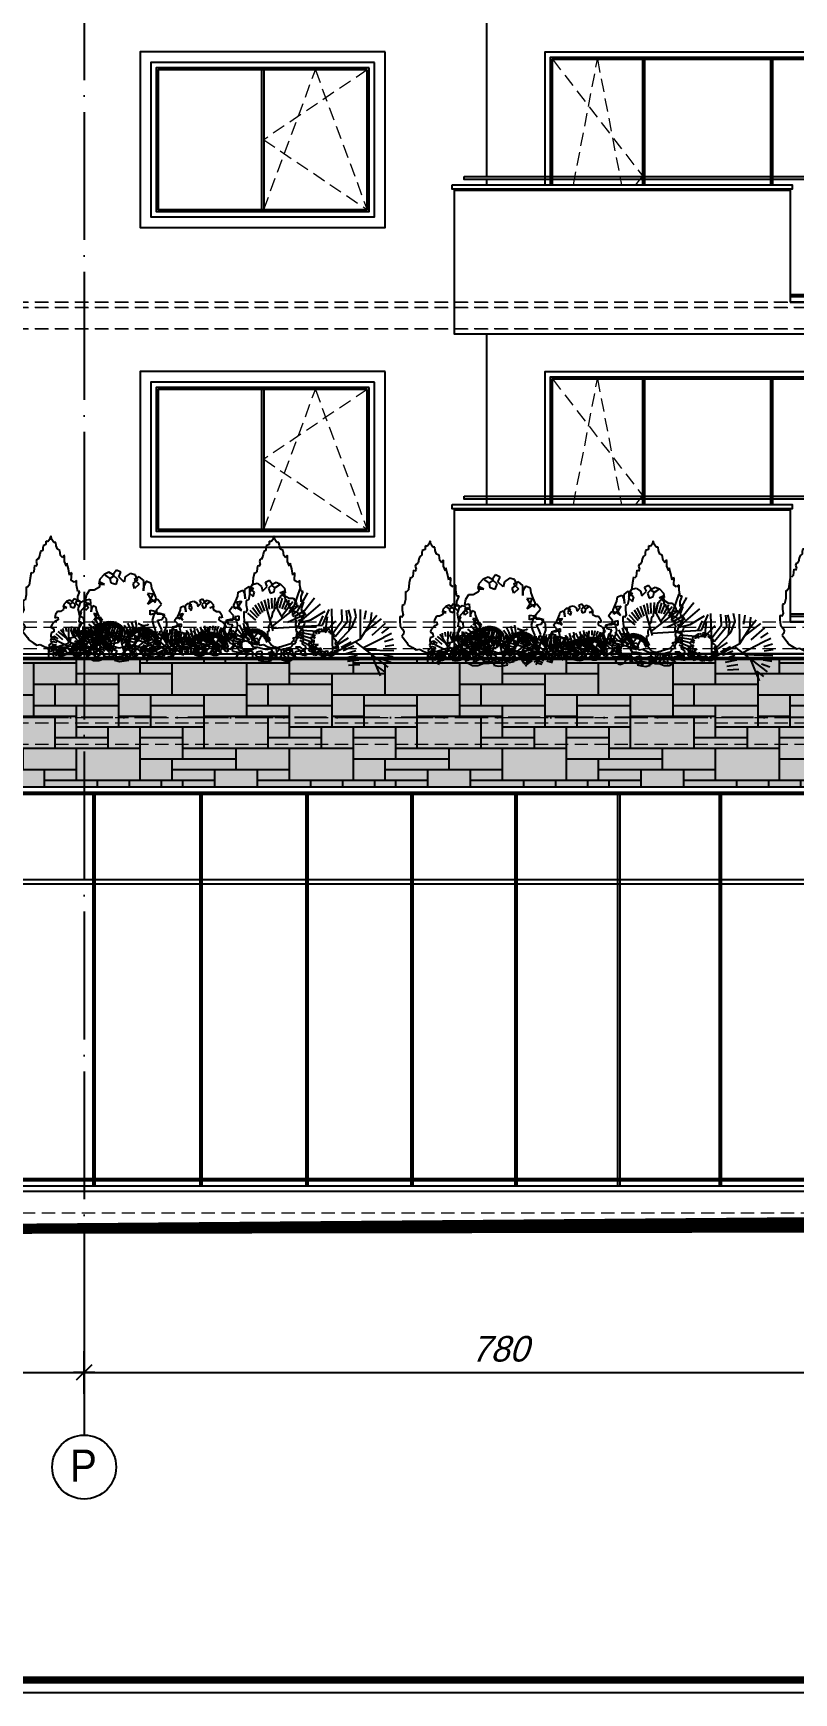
# Model space of a CAD drawing. Extents: x 9615146 to 9672346, y 4699603 to 4705703.
# Drawn here: x 9618860 to 9619573, y 4699603 to 4701161 of the extents above; entities that cross this region are included whole.
import ezdxf
from ezdxf.enums import TextEntityAlignment as Align

# ---------------------------------------------------------------- set-up
doc = ezdxf.new("R2010")
doc.units = 0
doc.header["$LTSCALE"] = 0.5
doc.header["$MEASUREMENT"] = 0
doc.header["$PDSIZE"] = -1
for name, pattern in [('ACAD_ISO04W100', [30, 24, -3, 0, -3]), ('DASHED', [0.75, 0.5, -0.25]), ('OSI1000', [5, 3, -1, 0, -1])]:
    doc.linetypes.add(name, pattern=pattern)
doc.layers.get('0').update_dxf_attribs({"color": 251, "linetype": 'CONTINUOUS'})
doc.layers.get('Defpoints').update_dxf_attribs({"color": 251, "linetype": 'CONTINUOUS'})
for name, color, linetype in [('_axis', 1, 'ACAD_ISO04W100'), ('_axis_num', 1, 'CONTINUOUS'), ('_dimension', 4, 'CONTINUOUS'), ('_dimension_evel', 4, 'CONTINUOUS'), ('_hatch', 9, 'CONTINUOUS'), ('_hatch_construction', 252, 'CONTINUOUS'), ('_table', 3, 'CONTINUOUS'), ('_vista', 75, 'CONTINUOUS'), ('fasadi', 147, 'CONTINUOUS')]:
    doc.layers.add(name, color=color, linetype=linetype)
doc.layers.add('_punk', color=8, linetype='DASHED', lineweight=9)
doc.styles.add('POMESHTENIA', font='arial.ttf', dxfattribs={"width": 0.9})
doc.styles.add('WIN', font='swindos.shx', dxfattribs={"oblique": 17})
doc.dimstyles.new('dim_50', dxfattribs={"dimtxt": 24, "dimasz": 1, "dimexe": 30, "dimexo": 0, "dimgap": 10, "dimtad": 1, "dimdec": 1, "dimrnd": 0.5, "dimdsep": 46, "dimtxsty": 'WIN', "dimblk1": '1', "dimblk2": '1', "dimsah": 1, "dimcen": 15, "dimdle": 10, "dimse1": 1, "dimse2": 1, "dimadec": 0, "dimazin": 0, "dimtfac": 1, "dimtdec": 1, "dimtix": 1, "dimtmove": 2, "dimatfit": 3, "dimldrblk": '1', "dimfxl": 1, "dimtolj": 1, "dimarcsym": 0})
pattern_1 = [(0, (0, 0), (0, 200), [150, -50]), (0, (0, 10), (0, 200), [-60, 60, -30, 50]), (0, (0, 20), (0, 200), [-90, 110]), (0, (0, 30), (0, 200), [90, -110]), (0, (0, 40), (0, 200), [-40, 160]), (0, (0, 50), (0, 200), [70, -50, 60, -20]), (0, (70, 60), (0, 200), [160, -40]), (0, (-10, 70), (0, 200), [110, -90]), (0, (-40, 80), (0, 200), [90, -110]), (0, (0, 90), (0, 200), [160, -40]), (0, (0, 100), (0, 200), [-80, 50, -30, 40]), (0, (100, 110), (0, 200), [120, -80]), (0, (20, 120), (0, 200), [80, -40, 30, -50]), (0, (60, 130), (0, 200), [80, -30, 50, -40]), (0, (140, 140), (0, 200), [120, -80]), (0, (60, 150), (0, 200), [80, -120]), (0, (100, 160), (0, 200), [90, -110]), (0, (100, 170), (0, 200), [-60, 140]), (0, (40, 180), (0, 200), [60, -140]), (0, (100, 190), (0, 200), [140, -60]), (90, (0, 80), (-200, 1.224646799147353e-14), [30, -80, 70, -20]), (90, (20, 90), (-200, 1.224646799147353e-14), [50, -30, 20, -100]), (90, (30, 50), (-200, 1.224646799147353e-14), [20, -180]), (90, (40, 30), (-200, 1.224646799147353e-14), [20, -120, 30, -30]), (90, (50, 70), (-200, 1.224646799147353e-14), [20, -180]), (90, (60, 0), (-200, 1.224646799147353e-14), [30, -90, 50, -30]), (90, (70, 40), (-200, 1.224646799147353e-14), [30, -170]), (90, (80, 90), (-200, 1.224646799147353e-14), [30, -10, 20, -140]), (90, (90, 10), (-200, 1.224646799147353e-14), [30, -170]), (90, (100, 60), (-200, 1.224646799147353e-14), [30, -10, 30, -20, 50, -60]), (90, (120, 60), (-200, 1.224646799147353e-14), [-140, 20, -20, 20]), (90, (130, 90), (-200, 1.224646799147353e-14), [20, -180]), (90, (140, 20), (-200, 1.224646799147353e-14), [20, -70, 50, -60]), (90, (150, 50), (-200, 1.224646799147353e-14), [10, -130, 30, -30]), (90, (160, 60), (-200, 1.224646799147353e-14), [50, -50, 30, -70]), (90, (170, 110), (-200, 1.224646799147353e-14), [30, -50, 20, -100]), (90, (180, 40), (-200, 1.224646799147353e-14), [20, -180]), (90, (190, 60), (-200, 1.224646799147353e-14), [20, -60, 30, -90])]

# ---------------------------------------------------------------- blocks, each defined once
blk = doc.blocks.new('TREE8-E')
for p, q in [((-10.0939414366528, 8.004167327446659), (-10.9461908619412, 9.450044695994855)), ((-8.619269102098638, 6.912697024239506), (-10.00003536737997, 10.02475220941503)), ((-7.191707871321034, 7.048076422346412), (-8.97562455459533, 10.444372791036)), ((-7.419212427330047, 8.842417375883691), (-7.898182817622601, 10.6985739894974)), ((-7.419212427330047, 8.842417375883691), (-6.794240347850169, 10.78109652764768)), ((-6.936570771694355, 5.394976978485893), (-4.615567326459413, 10.42725504039809)), ((-6.110738216839663, 9.064887386772618), (-5.69097987265884, 10.68990842672098)), ((-4.453948541773208, 8.807646752950141), (-3.554877325400946, 10.05453113563832)), ((-3.609758033180234, 8.276929241605053), (-2.65286918546431, 9.417484799417842)), ((-11.67939109003398, 6.052457228530109), (-13.09516547731103, 6.953830254593441)), ((-11.25570846188914, 6.783692467097005), (-12.513046509982, 7.895444004358062)), ((-10.722851676594, 7.439646421181159), (-11.79079354989288, 8.734401457100759)), ((-8.03844479568672, 4.03048735214071), (-10.82276501284477, 7.504558207340388)), ((-6.936570771694355, 5.394976978485893), (-7.419212427330047, 8.842417375883691)), ((-4.542846798808103, 6.6381059562652), (-4.453948541773208, 8.807646752950141)), ((-3.264332530957891, 2.932267498728351), (-4.542846798808103, 6.6381059562652)), ((-4.321821545709335, 5.997453048732538), (-3.609758033180234, 8.276929241605053)), ((-3.365396660808561, 7.392250533438251), (-2.345745067311201, 9.19137688840204)), ((-2.437153135665448, 3.894841923940362), (-3.365396660808561, 7.392250533438251)), ((-3.328015502515773, 0.764855076416147), (0.3343976724931039, 8.315671993157821)), ((-2.378912036498918, 7.140596292542938), (-1.432695594785505, 8.962133132399288)), ((-1.732731472395882, 4.243784011476698), (-2.378912036498918, 7.140596292542938)), ((-0.3756997383985823, 3.931447963957524), (-1.321964224738586, 6.595345437269749)), ((-0.3756997383985823, 3.931447963957524), (0.4289821008869286, 6.586656616967169)), ((0.6650353045677839, 4.772522462289068), (0.7052554425374264, 7.980557276534242)), ((1.228117236142758, 4.485235762505923), (1.228117236142758, 6.448361544357446)), ((3.028334049341568, 4.834514241634153), (1.237841514447037, 7.412416834865731)), ((4.296317853157149, 4.597302698115513), (2.602009076445039, 8.267139229549727)), ((4.87476884935653, 5.912668173253898), (4.093872854156427, 8.871991259334393)), ((5.998352765860792, 5.26094047719581), (5.668103321614932, 9.208594801364612)), ((9.156996873421017, 0.6659670543601663), (6.189181990895715, 6.341653042149652)), ((6.982408068832095, 6.042331569648596), (7.276868282665882, 9.26672232734542)), ((8.326122927839824, 3.106453035789741), (7.535878532264656, 6.558358142723293)), ((8.350939098590844, 4.584084016319906), (8.218822792993356, 6.560044127388437)), ((8.82305053175399, 4.511388252753058), (8.898202046990294, 6.490333761981738)), ((9.28497691263671, 4.389741641585672), (9.566572872979416, 6.349990807854425)), ((-12.20597923181495, 3.593691716620725), (-13.87665823821184, 3.754072841972203)), ((-6.221866286455885, 4.466147790911251), (-13.79413570006156, 2.650130372199769)), ((-12.16044909733678, 4.437574972982709), (-13.78547013728514, 4.85733331716353)), ((-8.619903918756798, 3.891039078698853), (-13.52281675096225, 5.93274586336296)), ((-9.89312571951323, 3.585689012323456), (-13.12031391997919, 0.5482778224423939)), ((-2.764044339190416, 0.04352474052392807), (-6.936570771694355, 5.394976978485893)), ((-4.858376832926233, 2.087165263569034), (-6.307318260880882, 3.646687821084029)), ((-4.252498214404495, 2.500799939538382), (-5.560004635946453, 4.180671609240534)), ((-3.612874509535693, 2.860054809673763), (-4.768995011303063, 4.647490753822396)), ((1.899495202787948, 3.054908277037107), (-0.3756997383985823, 3.931447963957524)), ((8.955630015473416, 0.4245579711075251), (0.6650353045677839, 4.772522462289068)), ((4.825272166918349, 3.421743045802423), (3.028334049341568, 4.834514241634153)), ((5.195199856988587, 3.723947254051126), (4.296317853157149, 4.597302698115513)), ((6.859942310438027, 2.608535797566027), (4.326365437081012, 5.506757277107567)), ((6.019365656344121, 4.204516012771002), (4.87476884935653, 5.912668173253898)), ((6.464574032663903, 4.37761535135617), (5.998352765860792, 5.26094047719581)), ((7.3969062000587, 4.579982162681105), (6.982408068832095, 6.042331569648596)), ((7.985575321672821, 2.906208157738753), (9.73165727914576, 4.220476968545903)), ((8.637798294386323, 0.04352474052392807), (12.49564805822622, 4.668516083723723)), ((9.73165727914576, 4.220476968545903), (10.21661246032561, 6.14055289178058)), ((10.15819770771178, 4.005448732812482), (10.84119883928037, 5.864314659396399)), ((10.55992493214009, 3.747012828733638), (11.43348891077278, 5.524302634582448)), ((10.93243754489303, 3.44800073415567), (11.9869934208349, 5.124242060234693)), ((11.57385842808068, 2.741760798088833), (12.95387989629665, 4.162117734215002)), ((11.83573915709325, 2.342270669129725), (13.35666845113712, 3.610595217996405)), ((-11.90146385261831, 1.936425325992857), (-13.53993450160017, 1.572688635227038)), ((-6.856791865305192, -0.04252704870934565), (-8.751739561746062, 0.9273776356771037)), ((-6.42892358954786, 0.5533850959449822), (-8.232127674741287, 1.684754574136385)), ((-5.950746316177048, 1.109738437606318), (-7.648483318230314, 2.393962304734067)), ((-5.425899262974443, 1.622298791409285), (-7.005248378180294, 3.049603328408956)), ((-4.114983101309029, 1.771402288913151), (-3.264332530957891, 2.932267498728351)), ((3.352876638757508, 0.5010279245612779), (1.37691652768898, 0.3689116189637858)), ((3.425572402324363, 0.9731393577244205), (1.446626893095681, 1.048290872960727)), ((3.547219013491745, 1.43506573860715), (1.58696984722299, 1.716661698949856)), ((3.716483686531516, 1.8817461051162), (1.796407763296839, 2.366701286296049)), ((3.931511922264944, 2.308286533682228), (1.899495202787948, 3.054908277037107)), ((12.05442718680056, 1.9175949987333), (13.69960068705188, 3.019991131169142)), ((12.22752652538573, 1.472386622413516), (13.97891936670105, 2.396776255700324)), ((12.35314066027185, 1.011523336307178), (14.19156421617921, 1.747778664181695)), ((12.42989333671066, 0.5400544550187121), (14.33520545401668, 1.080108910037417))]:
    blk.add_line(p, q)
blk = doc.blocks.new('_TREE03')
for p, q in [((-26.12583331275368, 1086.709188905304), (-6.941132286764741, 1113.806721197296)), ((-6.941132286764741, 1113.806721197296), (0.7327014892625812, 1146.323573486298)), ((0.7327014892625812, 1146.323573486298), (12.24351082722524, 1113.806721197296)), ((12.24351082722524, 1113.806721197296), (27.59187599027086, 1092.128509283301)), ((27.59187599027086, 1092.128509283301), (46.77657739726283, 1097.548294862307)), ((46.77657739726283, 1097.548294862307), (46.77657739726283, 1065.031093577295)), ((-125.8874185237239, 956.6411400503011), (-122.0505016357374, 967.4802456263026)), ((-125.8874185237239, 907.8655124302999), (-125.8874185237239, 956.6411400503011)), ((-122.0505016357374, 967.4802456263026), (-110.5390529797294, 940.3827716272956)), ((-110.5390529797294, 940.3827716272956), (-91.35435195374066, 962.0605183402973)), ((-91.35435195374066, 962.0605183402973), (-83.68051779676648, 1010.836145960299)), ((-83.68051779676648, 1010.836145960299), (-60.65889988273466, 1021.675135331302)), ((-60.65889988273466, 1021.675135331302), (-49.14745122672889, 1054.192452821298)), ((-49.14745122672889, 1054.192452821298), (-45.3105343387424, 1086.709188905304)), ((-45.3105343387424, 1086.709188905304), (-26.12583331275368, 1086.709188905304)), ((46.77657739726283, 1065.031093577295), (73.63511219922452, 1054.192452821298)), ((73.63511219922452, 1054.192452821298), (77.47202908726558, 1032.514241288306)), ((77.47202908726558, 1032.514241288306), (77.47202908726558, 1010.836145960299)), ((77.47202908726558, 1010.836145960299), (96.65736981224632, 999.997040003308)), ((96.65736981224632, 999.997040003308), (104.3312035882739, 972.899566004301)), ((104.3312035882739, 972.899566004301), (112.0050956572488, 940.3827716272956)), ((112.0050956572488, 940.3827716272956), (123.5159046142626, 924.123938765302)), ((-194.9529119647507, 799.475613005302), (-183.4414636897459, 794.0558857192967)), ((-191.1153557587754, 729.0218321452945), (-194.9529119647507, 799.475613005302)), ((-183.4414636897459, 794.0558857192967), (-175.7675716207732, 777.7974597652968)), ((-175.7675716207732, 777.7974597652968), (-164.2567626637572, 837.4121384783002)), ((-164.2567626637572, 837.4121384783002), (-148.9090364377537, 891.6071443882977)), ((-148.9090364377537, 891.6071443882977), (-145.0721195497672, 864.5096703893048)), ((-145.0721195497672, 864.5096703893048), (-125.8874185237239, 907.8655124302999)), ((123.5159046142626, 924.123938765302), (131.189767727237, 929.5436660513084)), ((131.189767727237, 929.5436660513084), (138.8636597962666, 907.8655124302999)), ((138.8636597962666, 907.8655124302999), (131.189767727237, 880.7680384313071)), ((131.189767727237, 880.7680384313071), (142.7005766842531, 859.0902920992945)), ((142.7005766842531, 859.0902920992945), (154.2113856412668, 869.9289907673023)), ((154.2113856412668, 869.9289907673023), (158.048331866255, 842.8315167682964)), ((158.048331866255, 842.8315167682964), (161.8852777102418, 810.3146610502948)), ((161.8852777102418, 810.3146610502948), (177.2336142982358, 794.0558857192967)), ((177.2336142982358, 794.0558857192967), (184.9075063672653, 804.8949333833004)), ((184.9075063672653, 804.8949333833004), (196.4183153242247, 750.699985766304)), ((-271.6922395627537, 626.0512607182985), (-252.5069571307727, 626.0512607182985)), ((-252.5069571307727, 577.2760400063045), (-271.6922395627537, 626.0512607182985)), ((-252.5069571307727, 626.0512607182985), (-240.9961481737589, 685.6659356213002)), ((-240.9961481737589, 729.0218321452945), (-217.9745302597291, 712.7634061912956)), ((-240.9961481737589, 685.6659356213002), (-240.9961481737589, 729.0218321452945)), ((-217.9745302597291, 712.7634061912956), (-191.1153557587754, 729.0218321452945)), ((196.4183153242247, 750.699985766304), (204.0921784372536, 685.6659356213002)), ((204.0921784372536, 685.6659356213002), (223.2768794632425, 663.9878402933068)), ((223.2768794632425, 663.9878402933068), (230.9507425762713, 669.4075675792984)), ((230.9507425762713, 669.4075675792984), (230.9507425762713, 593.5344663413072)), ((-279.3660737197299, 528.500412767306), (-260.1808491997476, 544.7588387213059)), ((-256.3438740187592, 463.4663881493032), (-279.3660737197299, 528.500412767306)), ((-260.1808491997476, 544.7588387213059), (-252.5069571307727, 528.500412767306)), ((-252.5069571307727, 528.500412767306), (-252.5069571307727, 577.2760400063045)), ((230.9507425762713, 593.5344663413072), (242.4621618952779, 544.7588387213059)), ((242.4621618952779, 544.7588387213059), (261.6468339652683, 539.3394604312962)), ((261.6468339652683, 495.9835600973006), (253.9729708522373, 452.6273111482978)), ((261.6468339652683, 539.3394604312962), (261.6468339652683, 495.9835600973006)), ((-267.8552643817673, 371.3347733272968), (-287.0399657887572, 430.9495354792978)), ((-287.0399657887572, 430.9495354792978), (-267.8552643817673, 414.6907605293019)), ((-287.0399657887572, 322.5592912493083), (-283.2030485197697, 338.8178337892949)), ((-260.1808491997476, 273.7837219223076), (-287.0399657887572, 322.5592912493083)), ((-283.2030485197697, 338.8178337892949), (-264.0177660877341, 338.8178337892949)), ((-267.8552643817673, 414.6907605293019), (-256.3438740187592, 463.4663881493032)), ((-264.0177660877341, 338.8178337892949), (-267.8552643817673, 371.3347733272968)), ((257.8098877402235, 317.1397963732982), (246.2990787832641, 295.4617882943026)), ((253.9729708522373, 452.6273111482978), (269.3206966972393, 425.5298375303078)), ((280.8315060352566, 344.237299328304), (257.8098877402235, 317.1397963732982)), ((269.3206966972393, 425.5298375303078), (284.668480835242, 436.3688851942979)), ((284.668480835242, 398.432334575302), (280.8315060352566, 344.237299328304)), ((284.668480835242, 436.3688851942979), (284.668480835242, 398.432334575302)), ((-229.4853392167429, 230.4277053832998), (-260.1808491997476, 273.7837219223076)), ((-229.4853392167429, 203.3302317652961), (-256.3438740187592, 241.2666951353069)), ((-256.3438740187592, 241.2666951353069), (-229.4853392167429, 230.4277053832998)), ((-175.7675716207732, 187.0716892252959), (-229.4853392167429, 203.3302317652961)), ((-191.1153557587754, 176.2327577663033), (-175.7675716207732, 187.0716892252959)), ((-156.5829285067264, 138.2961778103058), (-191.1153557587754, 176.2327577663033)), ((207.9291242812383, 170.8131466852956), (165.7228053412766, 143.7156726863029)), ((219.4399332382545, 192.4911258083056), (207.9291242812383, 170.8131466852956)), ((265.4837798092531, 252.105742799297), (219.4399332382545, 192.4911258083056)), ((246.2990787832641, 295.4617882943026), (250.1360250082525, 268.3642853392973)), ((250.1360250082525, 268.3642853392973), (265.4837798092531, 252.105742799297)), ((-83.68051779676648, 116.6181986872959), (-156.5829285067264, 138.2961778103058)), ((-60.65889988273466, 105.7790931113081), (-83.68051779676648, 116.6181986872959)), ((-60.65889988273466, 105.7790931113081), (-33.22383016576919, 97.78347626030379)), ((-33.22383016576919, 97.78347626030379), (-6.941132286764741, 100.3595982352974)), ((-29.25104943975498, 0.8823563723065034), (-21.55413582673918, 40.74509744930406)), ((-18.10173023473226, 99.26571142129693), (-21.55413582673918, 40.74509744930406)), ((23.7549591022298, 94.94016165230138), (-6.941132286764741, 100.3595982352974)), ((35.1275206852531, 98.50965311629595), (20.65276490027259, 67.84268765329494)), ((20.65276490027259, 0.8822980793060651), (20.65276490027259, 67.84268765329494)), ((58.28738635427885, 105.7790931113081), (23.7549591022298, 94.94016165230138)), ((100.4942867002328, 127.4570722343044), (58.28738635427885, 105.7790931113081)), ((131.189767727237, 122.0376356512947), (100.4942867002328, 127.4570722343044)), ((165.7228053412766, 143.7156726863029), (131.189767727237, 122.0376356512947))]:
    blk.add_line(p, q)
blk = doc.blocks.new('_TREE16')
for p, q in [((-29.3519911608862, 140.6605752743014), (-30.886658696008, 132.3582528912489)), ((-22.11027872953105, 148.43500432664), (-29.3519911608862, 140.6605752743014)), ((-13.8134823677799, 152.0342770360558), (-22.11027872953105, 148.43500432664)), ((-11.7512728674601, 141.6683716329378), (-20.04806922921125, 147.3792176652112)), ((-20.04806922921125, 147.3792176652112), (-12.27881483265833, 141.6683716329378)), ((-4.509560436104948, 146.8513243344969), (-13.8134823677799, 152.0342770360558)), ((-12.27881483265833, 141.6683716329378), (-4.509560436104948, 146.8513243344969)), ((-10.21660533233853, 133.9419328833919), (-11.7512728674601, 141.6683716329378)), ((-1.392267005389158, 155.681540048264), (-7.099311901622968, 147.9071109959257)), ((-7.099311901622968, 147.9071109959257), (0.6699424949304102, 140.6605752743014)), ((0.6699424949304102, 140.6605752743014), (-2.44735093578538, 131.3504565326125)), ((6.329029030691345, 152.0342770360558), (-1.392267005389158, 155.681540048264)), ((2.732151995250206, 144.2598479837175), (6.329029030691345, 152.0342770360558)), ((11.50853196172693, 135.4776225727426), (2.732151995250206, 144.2598479837175)), ((13.57074146204673, 144.2598479837175), (11.50853196172693, 135.4776225727426)), ((21.86753782379787, 149.9706940159906), (13.57074146204673, 144.2598479837175)), ((30.16433418554902, 147.9071109959257), (21.86753782379787, 149.9706940159906)), ((26.51949878963524, 133.4140395526774), (34.81629515138638, 139.6047886128729)), ((36.87850465170595, 144.2598479837175), (28.5817082899548, 140.1326819435872)), ((28.5817082899548, 140.1326819435872), (36.87850465170595, 132.3582528912489)), ((34.81629515138638, 139.6047886128729), (30.16433418554902, 147.9071109959257)), ((44.64775904825933, 138.069098923522), (36.87850465170595, 144.2598479837175)), ((-51.60467042014966, 114.265908738585), (-53.66687992046923, 105.435693024818)), ((-46.4251674891143, 121.9923474881311), (-51.60467042014966, 114.265908738585)), ((-38.65591309256092, 121.9923474881311), (-46.4251674891143, 121.9923474881311)), ((-29.8795331260842, 127.17530018969), (-38.65591309256092, 121.9923474881311)), ((-30.886658696008, 132.3582528912489), (-21.05519479913505, 131.8303595605346)), ((-28.8244491956882, 135.4776225727426), (-29.8795331260842, 127.17530018969)), ((-21.05519479913505, 131.8303595605346), (-28.8244491956882, 135.4776225727426)), ((-2.44735093578538, 131.3504565326125), (-10.21660533233853, 133.9419328833919)), ((29.10925025515303, 125.1117171696249), (26.51949878963524, 133.4140395526774)), ((36.87850465170595, 132.3582528912489), (29.10925025515303, 125.1117171696249)), ((44.12021708306111, 120.9845511294948), (44.64775904825933, 130.2946698711837)), ((44.64775904825933, 128.7589801818331), (44.12021708306111, 120.9845511294948)), ((44.64775904825933, 130.2946698711837), (44.64775904825933, 138.069098923522)), ((48.7721780488987, 137.0133122620935), (44.64775904825933, 128.7589801818331)), ((57.06897441064984, 133.4140395526774), (48.7721780488987, 137.0133122620935)), ((60.13830948089321, 115.2737050972214), (50.83438754921826, 116.3294917586502)), ((50.83438754921826, 116.3294917586502), (56.01389048025385, 108.0271693755974)), ((56.54143244545207, 107.019373016961), (60.13830948089321, 115.2737050972214)), ((58.07609998057342, 125.6396105003394), (57.06897441064984, 133.4140395526774)), ((61.72093537648743, 116.8573850893647), (58.07609998057342, 125.6396105003394)), ((65.31781241192857, 109.0829560370262), (61.72093537648743, 116.8573850893647)), ((-60.38105038662638, 87.82325190007646), (-64.02588578254017, 80.09681315053012)), ((-53.13933795527123, 95.59768095241475), (-60.38105038662638, 87.82325190007646)), ((-53.66687992046923, 105.435693024818), (-45.37008355871808, 107.019373016961)), ((-44.84254159351985, 99.24494396462273), (-53.13933795527123, 95.59768095241475)), ((-45.37008355871808, 107.019373016961), (-44.84254159351985, 99.24494396462273)), ((51.36192951441649, 98.71705063390846), (56.54143244545207, 107.019373016961)), ((59.13118391096964, 103.9000033354673), (51.36192951441649, 98.71705063390846)), ((55.48634851505562, 80.57671617845222), (55.48634851505562, 88.35114523079073)), ((55.48634851505562, 88.35114523079073), (63.78314487680723, 86.81545554143986)), ((56.01389048025385, 108.0271693755974), (63.78314487680723, 101.3085269846879)), ((67.90756387744659, 106.4914796862467), (59.13118391096964, 103.9000033354673)), ((63.78314487680723, 86.81545554143986), (60.66585144609144, 79.04102648910157)), ((63.78314487680723, 101.3085269846879), (65.31781241192857, 109.0829560370262)), ((66.3728963423248, 89.40693189221952), (74.14215073887794, 98.18915730319418)), ((66.85247994705037, 81.632502839881), (66.3728963423248, 89.40693189221952)), ((74.14215073887794, 98.18915730319418), (67.90756387744659, 106.4914796862467)), ((-63.4983438173424, 64.54795504585377), (-64.50546938726575, 56.77352599351525)), ((-64.50546938726575, 56.77352599351525), (-62.44325988694595, 48.99909694117696)), ((-64.02588578254017, 80.09681315053012), (-56.25663138598702, 75.92165680760786)), ((-55.72908942078902, 67.1394313966332), (-63.4983438173424, 64.54795504585377)), ((-56.25663138598702, 75.92165680760786), (-55.72908942078902, 67.1394313966332)), ((46.1824265833809, 59.89289567500919), (35.34383711658461, 66.08364473520464)), ((35.34383711658461, 66.08364473520464), (43.59267511786334, 63.01226535650312)), ((43.59267511786334, 63.01226535650312), (51.36192951441649, 64.02006171513949)), ((50.30684558402027, 51.1106702640343), (46.1824265833809, 59.89289567500919)), ((51.36192951441649, 64.02006171513949), (52.36905508433983, 65.60374170728255)), ((63.255602911609, 83.16819252923165), (55.48634851505562, 80.57671617845222)), ((60.66585144609144, 79.04102648910157), (58.60364194577164, 71.26659743676328)), ((58.60364194577164, 71.26659743676328), (60.66585144609144, 63.01226535650312)), ((60.66585144609144, 63.01226535650312), (63.78314487680723, 55.2378363041646)), ((71.55239927336015, 82.68828950130955), (63.255602911609, 83.16819252923165)), ((74.6217343436033, 81.632502839881), (66.85247994705037, 81.632502839881)), ((67.38002191224837, 71.79449076747778), (75.14927630880152, 72.85027742890634)), ((71.02485730816215, 64.02006171513949), (67.38002191224837, 71.79449076747778)), ((68.43510584264436, 47.46340725182631), (74.6217343436033, 55.76572963487888)), ((74.6217343436033, 55.76572963487888), (71.02485730816215, 64.02006171513949)), ((79.80123727463888, 80.57671617845222), (71.55239927336015, 82.68828950130955)), ((82.39098874015667, 73.85807378754271), (74.6217343436033, 81.632502839881)), ((75.14927630880152, 72.85027742890634), (79.80123727463888, 80.57671617845222)), ((79.80123727463888, 53.65415631202154), (82.91853070535467, 63.01226535650312)), ((82.91853070535467, 63.01226535650312), (82.39098874015667, 73.85807378754271)), ((-61.91571792174796, 36.6175988207865), (-69.68497231830133, 31.43464611922786)), ((-69.68497231830133, 31.43464611922786), (-67.09522085278354, 23.66021706688935)), ((-67.09522085278354, 23.66021706688935), (-58.84638285150481, 30.37885945779885)), ((-61.91571792174796, 52.64635995338517), (-65.03301135246375, 44.87193090104688)), ((-65.03301135246375, 44.87193090104688), (-61.91571792174796, 36.6175988207865)), ((-62.44325988694595, 48.99909694117696), (-53.13933795527123, 46.93551392111203)), ((-53.66687992046923, 55.2378363041646), (-61.91571792174796, 52.64635995338517)), ((-58.84638285150481, 30.37885945779885), (-50.54958648975366, 29.85096612708458)), ((-50.54958648975366, 29.85096612708458), (-58.84638285150481, 23.13232373617484)), ((-53.13933795527123, 46.93551392111203), (-53.66687992046923, 55.2378363041646)), ((-20.52765283393705, 25.72380008695427), (-12.8063567978561, 29.85096612708458)), ((-12.8063567978561, 29.85096612708458), (-5.037102401303173, 27.78738310701942)), ((11.50853196172693, 27.25948977630514), (20.81245389340188, 29.32307279637007)), ((20.33287028867608, 46.40762059039776), (18.27066078835651, 37.62539517942309)), ((18.27066078835651, 37.62539517942309), (28.05416632475703, 35.03391882864366)), ((28.05416632475703, 46.93551392111203), (20.33287028867608, 46.40762059039776)), ((20.81245389340188, 29.32307279637007), (28.5817082899548, 29.32307279637007)), ((34.28875318618839, 38.15328851013737), (28.05416632475703, 46.93551392111203)), ((28.05416632475703, 35.03391882864366), (35.82342072130996, 37.62539517942309)), ((28.5817082899548, 29.32307279637007), (34.28875318618839, 38.15328851013737)), ((35.82342072130996, 37.62539517942309), (39.99579808242174, 46.40762059039776)), ((39.99579808242174, 46.40762059039776), (50.30684558402027, 51.1106702640343)), ((52.36905508433983, 28.84316976844798), (44.12021708306111, 24.18811039760362)), ((44.64775904825933, 42.28045455026745), (52.36905508433983, 50.58277693332002)), ((55.48634851505562, 38.68118184085165), (44.64775904825933, 42.28045455026745)), ((55.48634851505562, 44.3440375703326), (50.83438754921826, 36.6175988207865)), ((50.83438754921826, 36.6175988207865), (52.36905508433983, 28.84316976844798)), ((52.36905508433983, 50.58277693332002), (60.13830948089321, 51.1106702640343)), ((63.78314487680723, 46.40762059039776), (55.48634851505562, 44.3440375703326)), ((63.255602911609, 37.62539517942309), (55.48634851505562, 38.68118184085165)), ((56.01389048025385, 24.66801342552571), (63.255602911609, 34.02612247000707)), ((60.13830948089321, 51.1106702640343), (67.90756387744659, 41.27265819163108)), ((67.90756387744659, 41.27265819163108), (63.255602911609, 32.44244247786423)), ((69.44223141256793, 29.85096612708458), (63.255602911609, 37.62539517942309)), ((63.255602911609, 34.02612247000707), (71.55239927336015, 37.09750184870859)), ((63.255602911609, 32.44244247786423), (73.61460877367972, 25.72380008695427)), ((63.78314487680723, 55.2378363041646), (63.78314487680723, 46.40762059039776)), ((67.38002191224837, 22.07653707474628), (69.44223141256793, 29.85096612708458)), ((76.68394384392309, 45.39982423176116), (68.43510584264436, 47.46340725182631)), ((71.55239927336015, 37.09750184870859), (78.7941117047153, 44.87193090104688)), ((73.61460877367972, 25.72380008695427), (81.86344677495845, 29.85096612708458)), ((84.98074020567424, 38.15328851013737), (76.68394384392309, 45.39982423176116)), ((78.7941117047153, 44.87193090104688), (79.80123727463888, 53.65415631202154)), ((81.86344677495845, 29.85096612708458), (84.98074020567424, 38.15328851013737)), ((-67.09522085278354, 23.13232373617484), (-70.21251428349933, 13.8222049944859)), ((-70.21251428349933, 13.8222049944859), (-61.91571792174796, 15.35789468383678)), ((-58.84638285150481, 23.13232373617484), (-67.09522085278354, 23.13232373617484)), ((-61.91571792174796, 15.35789468383678), (-59.85350842142839, 23.66021706688935)), ((-59.85350842142839, 23.66021706688935), (-49.54246091982986, 20.54084738539541)), ((-45.37008355871808, 18.47726436533048), (-52.08425402487501, 10.70283531299219)), ((-52.08425402487501, 10.70283531299219), (-39.71099702295692, 3.984192922082684)), ((-49.54246091982986, 20.54084738539541), (-49.01491895463187, 12.23852500234307)), ((-49.01491895463187, 12.23852500234307), (-39.18345505775915, 17.4214777039017)), ((-42.78033209320029, 26.25169341766855), (-45.37008355871808, 18.47726436533048)), ((-34.53149409192156, 26.25169341766855), (-42.78033209320029, 26.25169341766855)), ((-41.24566455807872, 23.66021706688935), (-32.94886819632757, 24.18811039760362)), ((-36.59370359224113, 15.88578801455105), (-41.24566455807872, 23.66021706688935)), ((-39.71099702295692, 3.984192922082684), (-30.886658696008, 3.984192922082684)), ((-39.18345505775915, 17.4214777039017), (-29.8795331260842, 22.60443040546056)), ((-38.12837112736293, 8.111358962212762), (-36.59370359224113, 15.88578801455105)), ((-28.29690723048998, 13.8222049944859), (-38.12837112736293, 8.111358962212762)), ((-25.70715576497241, 17.94937103461621), (-34.53149409192156, 26.25169341766855)), ((-32.94886819632757, 24.18811039760362), (-24.70003019504884, 17.4214777039017)), ((-30.886658696008, 3.984192922082684), (-21.05519479913505, 7.583465631498484)), ((-29.8795331260842, 22.60443040546056), (-28.29690723048998, 13.8222049944859)), ((-20.04806922921125, 10.17494198227791), (-25.70715576497241, 17.94937103461621)), ((-24.70003019504884, 17.4214777039017), (-21.05519479913505, 9.167145623641545)), ((-21.05519479913505, 9.167145623641545), (-13.28594040258167, 9.695038954355823)), ((-21.05519479913505, 7.583465631498484), (-12.27881483265833, 7.583465631498484)), ((-12.8063567978561, 17.4214777039017), (-20.52765283393705, 25.72380008695427)), ((-12.27881483265833, 10.70283531299219), (-20.04806922921125, 10.17494198227791)), ((-13.28594040258167, 9.695038954355823), (-4.509560436104948, 11.23072864370647)), ((-12.27881483265833, 7.583465631498484), (-12.8063567978561, 17.4214777039017)), ((-4.509560436104948, 7.103562603576393), (-12.27881483265833, 10.70283531299219)), ((-8.154395832018963, 22.60443040546056), (-10.21660533233853, 14.35009832520018)), ((-10.21660533233853, 14.35009832520018), (-0.9126834006638092, 12.23852500234307)), ((0.1424005297324129, 20.01295405468113), (-8.154395832018963, 22.60443040546056)), ((-5.037102401303173, 27.78738310701942), (3.259693960448203, 25.19590675623999)), ((-4.509560436104948, 11.23072864370647), (0.1424005297324129, 20.01295405468113)), ((-0.9126834006638092, 12.23852500234307), (-4.509560436104948, 4.512086252796962)), ((3.7872359256462, 10.70283531299219), (-4.509560436104948, 7.103562603576393)), ((-4.509560436104948, 4.512086252796962), (3.7872359256462, 2.448503232731582)), ((3.259693960448203, 25.19590675623999), (11.50853196172693, 27.25948977630514)), ((13.57074146204673, 12.76641833305735), (3.7872359256462, 10.70283531299219)), ((3.7872359256462, 2.448503232731582), (11.50853196172693, 3.456299591368179)), ((8.439196891483789, 5.519882611433331), (16.16049292756429, 10.17494198227791)), ((11.50853196172693, 3.456299591368179), (19.27778635828008, 4.991989280719054)), ((13.57074146204673, 23.13232373617484), (12.03607392692493, 15.35789468383678)), ((12.03607392692493, 15.35789468383678), (21.33999585859965, 8.63925229292704)), ((21.86753782379787, 21.06874071610991), (13.57074146204673, 23.13232373617484)), ((19.27778635828008, 4.991989280719054), (13.57074146204673, 12.76641833305735)), ((16.16049292756429, 10.17494198227791), (23.92974732411767, 13.29431166377162)), ((21.33999585859965, 8.63925229292704), (29.63679222035103, 10.70283531299219)), ((23.92974732411767, 13.29431166377162), (21.86753782379787, 21.06874071610991)), ((35.34383711658461, 27.25948977630514), (27.04704075483323, 27.78738310701942)), ((27.04704075483323, 27.78738310701942), (36.87850465170595, 21.06874071610991)), ((29.10925025515303, 20.01295405468113), (37.88563022162953, 27.25948977630514)), ((29.63679222035103, 10.70283531299219), (29.10925025515303, 20.01295405468113)), ((44.12021708306111, 24.18811039760362), (35.34383711658461, 27.25948977630514)), ((36.87850465170595, 21.06874071610991), (48.24463608370047, 21.59663404682419)), ((37.88563022162953, 27.25948977630514), (40.47538168714755, 18.47726436533048)), ((38.41317218682775, 14.83000135312227), (39.46825611722397, 22.60443040546056)), ((46.1824265833809, 22.07653707474628), (38.41317218682775, 14.83000135312227)), ((39.46825611722397, 22.60443040546056), (48.24463608370047, 22.60443040546056)), ((40.47538168714755, 18.47726436533048), (44.12021708306111, 9.167145623641545)), ((44.12021708306111, 9.167145623641545), (52.36905508433983, 6.047775942147609)), ((55.48634851505562, 20.01295405468113), (46.1824265833809, 22.07653707474628)), ((48.24463608370047, 21.59663404682419), (56.01389048025385, 24.66801342552571)), ((48.24463608370047, 22.60443040546056), (56.54143244545207, 20.01295405468113)), ((52.36905508433983, 6.047775942147609), (60.66585144609144, 12.23852500234307)), ((60.66585144609144, 12.23852500234307), (55.48634851505562, 20.01295405468113)), ((56.54143244545207, 20.01295405468113), (67.38002191224837, 22.07653707474628))]:
    blk.add_line(p, q)
blk = doc.blocks.new('1')
for p, q in [((0, 20), (0, -20)), ((-10, 0), (10, 0)), ((-7.071067811866669, -7.07106781186485), (7.071067811866669, 7.07106781186485))]:
    blk.add_line(p, q)
blk = doc.blocks.new('*D38')
at = {"layer": '_dimension', "color": 0, "lineweight": -2, "ltscale": 30, "transparency": 16777216}
blk.add_line((9618128.490826217, 4699904.143952237), (9618906.490825934, 4699904.143952237), dxfattribs=at)
at = {"layer": 'Defpoints', "color": 0, "ltscale": 30, "transparency": 16777216}
for p in [(9618127.490826217, 4699904.143952238, -1.862645149447799e-09), (9618907.490825934, 4699904.14395219, -1.862645149447799e-09), (9618907.490825934, 4699904.143952237)]:
    blk.add_point(p, dxfattribs=at)
at = {"layer": '_dimension', "color": 0, "lineweight": -2, "ltscale": 30, "transparency": 16777216, "rotation": 180}
blk.add_blockref('1', (9618127.490826217, 4699904.143952237), dxfattribs=at)
at = {"layer": '_dimension', "color": 0, "lineweight": -2, "ltscale": 30, "transparency": 16777216}
blk.add_blockref('1', (9618907.490825934, 4699904.143952237), dxfattribs=at)
at = {"layer": '_dimension', "color": 0, "ltscale": 30, "transparency": 16777216, "insert": (9618517.490826076, 4699926.143952237), "char_height": 24, "attachment_point": 5, "style": 'WIN'}
blk.add_mtext('\\A1;780', dxfattribs=at)
blk = doc.blocks.new('*D39')
at = {"layer": '_dimension', "color": 0, "lineweight": -2, "ltscale": 30, "transparency": 16777216}
blk.add_line((9618908.490825934, 4699904.143952237), (9619686.49082594, 4699904.143952237), dxfattribs=at)
at = {"layer": 'Defpoints', "color": 0, "ltscale": 30, "transparency": 16777216}
for p in [(9618907.490825934, 4699904.14395219, -1.862645149447799e-09), (9619687.49082594, 4699904.143952143, -1.862645149447799e-09), (9619687.49082594, 4699904.143952237)]:
    blk.add_point(p, dxfattribs=at)
at = {"layer": '_dimension', "color": 0, "lineweight": -2, "ltscale": 30, "transparency": 16777216, "rotation": 180}
blk.add_blockref('1', (9618907.490825934, 4699904.143952237), dxfattribs=at)
at = {"layer": '_dimension', "color": 0, "lineweight": -2, "ltscale": 30, "transparency": 16777216}
blk.add_blockref('1', (9619687.49082594, 4699904.143952237), dxfattribs=at)
at = {"layer": '_dimension', "color": 0, "ltscale": 30, "transparency": 16777216, "insert": (9619297.490825936, 4699926.143952237), "char_height": 24, "attachment_point": 5, "style": 'WIN'}
blk.add_mtext('\\A1;780', dxfattribs=at)

msp = doc.modelspace()

# ---------------------------------------------------------------- hatches: boundary and pattern name
at = {"layer": '_hatch', "ltscale": 30, "true_color": 0xb4b09d}
h = msp.add_hatch(color=253, dxfattribs=at)
h.dxf.hatch_style = 1
h.paths.add_polyline_path([(9618127.490826199, 4700573.838117582), (9618127.490826203, 4700453.838117793), (9618907.490825972, 4700453.838117793), (9618907.490825975, 4700573.838117583)])
h = msp.add_hatch(color=253, dxfattribs=at)
h.dxf.hatch_style = 1
h.paths.add_polyline_path([(9618907.490825975, 4700573.838117582), (9618907.49082597, 4700453.838117793), (9619687.490825973, 4700453.838117794), (9619687.49082598, 4700573.838117584)])
at = {"layer": '_hatch_construction', "ltscale": 40}
h = msp.add_hatch(dxfattribs=at)
h.set_pattern_fill('CUTSTONE', color=250, scale=200, style=0, pattern_type=2)
h.set_pattern_definition(pattern_1)
h.paths.add_polyline_path([(9618127.490826199, 4700573.838117582), (9618127.490826203, 4700453.838117793), (9618907.490825972, 4700453.838117793), (9618907.490825975, 4700573.838117583)])
h = msp.add_hatch(dxfattribs=at)
h.set_pattern_fill('CUTSTONE', color=250, scale=200, style=0, pattern_type=2)
h.set_pattern_definition(pattern_1)
h.paths.add_polyline_path([(9618907.490825975, 4700573.838117582), (9618907.49082597, 4700453.838117793), (9619687.490825973, 4700453.838117794), (9619687.49082598, 4700573.838117584)])

# ---------------------------------------------------------------- linework, layer by layer
at = {"layer": '_axis', "ltscale": 10}
msp.add_line((9618907.490826083, 4702288.083975537, -1.862645149447799e-09), (9618907.49082593, 4699845.264959459, -1.862645149447799e-09), dxfattribs=at)
at = {"layer": '_axis_num'}
msp.add_circle((9618907.490825925, 4699815.264943732, -1.862645149447799e-09), 30, dxfattribs=at)
at = {"layer": '_dimension_evel', "linetype": 'OSI1000', "ltscale": 20}
msp.add_line((9622040.714028748, 4700518.838117082), (9615568.705408452, 4700518.838118413, -3.725290298678756e-09), dxfattribs=at)
at = {"layer": '_hatch', "color": 252, "ltscale": 10, "const_width": 30.00000000000001, "elevation": 1.756640951913386e-09}
msp.add_lwpolyline([(9621892.401607389, 4700053.83811708), (9617394.990831245, 4700053.838118119), (9617394.990831237, 4700393.838118262), (9615884.990834692, 4700393.838118263), (9615884.990834694, 4700493.838118267), (9615753.93999617, 4700493.83811834)], dxfattribs=at)
at = {"layer": '_hatch_construction', "color": 251, "ltscale": 40}
for p, q in [((9619284.990822792, 4701178.838117607, -1.862645149447799e-09), (9619284.990822792, 4701026.838117576, -1.862645149447799e-09)), ((9619431.490840439, 4701138.838118919), (9619431.490840418, 4701018.838117583)), ((9619433.490840437, 4701138.838118922), (9619433.49084042, 4701018.838117583)), ((9619551.49084044, 4701138.838118962), (9619551.49084042, 4701018.83811758)), ((9619553.490840439, 4701138.838118957), (9619553.49084042, 4701018.83811758)), ((9619073.990828443, 4701126.838119925, -1.862645149447799e-09), (9619073.990828482, 4700995.838119921, -1.862645149447799e-09)), ((9619075.990828447, 4701126.838119927, -1.862645149447799e-09), (9619075.99082848, 4700995.838119923, -1.862645149447799e-09)), ((9619284.990822792, 4701023.838117582, -1.862645149447799e-09), (9619284.990822792, 4701018.838117585, -1.862645149447799e-09)), ((9619284.990822792, 4701014.838117585, -1.862645149447799e-09), (9619284.990822792, 4701013.838117579, -1.862645149447799e-09)), ((9619284.990822792, 4700878.838117607, -1.862645149447799e-09), (9619284.990822792, 4700718.838117585)), ((9619073.990828443, 4700826.838119925, -1.862645149447799e-09), (9619073.990828482, 4700695.838119921, -1.862645149447799e-09)), ((9619075.990828447, 4700826.838119927, -1.862645149447799e-09), (9619075.99082848, 4700695.838119923, -1.862645149447799e-09)), ((9619431.490840439, 4700838.838118919), (9619431.490840418, 4700718.838117583)), ((9619433.490840437, 4700838.838118922), (9619433.49084042, 4700718.838117583)), ((9619551.49084044, 4700838.838118962), (9619551.49084042, 4700718.83811758)), ((9619553.490840439, 4700838.838118957), (9619553.49084042, 4700718.83811758)), ((9619284.990822792, 4700723.838117582, -1.862645149447799e-09), (9619284.990822792, 4700718.838117585, -1.862645149447799e-09)), ((9619284.990822792, 4700714.838117585, -1.862645149447799e-09), (9619284.990822792, 4700713.838117579, -1.862645149447799e-09))]:
    msp.add_line(p, q, dxfattribs=at)
at = {"layer": '_hatch_construction', "color": 251, "ltscale": 40, "elevation": -1.862645149447799e-09}
for points in [[(9619189.990828427, 4701143.838119946), (9618959.990828462, 4701143.838119894), (9618959.99082851, 4700978.838119896), (9619189.99082847, 4700978.838119951)], [(9619179.990828428, 4701133.838119945), (9618969.990828464, 4701133.838119896), (9618969.990828507, 4700988.838119898), (9619179.990828468, 4700988.838119948)], [(9619174.990828427, 4701128.838119948), (9618974.990828464, 4701128.8381199), (9618974.990828505, 4700993.838119898), (9619174.990828468, 4700993.838119945)], [(9619172.990828427, 4701126.838119945), (9618976.990828468, 4701126.8381199), (9618976.990828505, 4700995.838119898), (9619172.990828466, 4700995.838119946)], [(9619189.990828427, 4700843.838119946), (9618959.990828462, 4700843.838119894), (9618959.99082851, 4700678.838119896), (9619189.99082847, 4700678.838119951)], [(9619179.990828428, 4700833.838119945), (9618969.990828464, 4700833.838119896), (9618969.990828507, 4700688.838119898), (9619179.990828468, 4700688.838119948)], [(9619174.990828427, 4700828.838119948), (9618974.990828464, 4700828.8381199), (9618974.990828505, 4700693.838119898), (9619174.990828468, 4700693.838119945)], [(9619172.990828427, 4700826.838119945), (9618976.990828468, 4700826.8381199), (9618976.990828505, 4700695.838119898), (9619172.990828466, 4700695.838119946)]]:
    msp.add_lwpolyline(points, close=True, dxfattribs=at)
at = {"layer": '_hatch_construction', "color": 251, "ltscale": 40}
for points in [[(9619339.990812311, 4701018.838117584), (9619339.99081237, 4701143.838119028), (9619644.990504172, 4701143.838118884), (9619644.990504062, 4700908.83811755), (9619569.990826307, 4700908.838117586)], [(9619344.990812311, 4701018.838117584), (9619344.990812369, 4701138.838119025), (9619639.99050417, 4701138.838118887), (9619639.990504064, 4700913.838117553), (9619569.990826307, 4700913.838117586)], [(9619346.990812311, 4701018.838117584), (9619346.990812367, 4701136.838119024), (9619637.990504168, 4701136.838118888), (9619637.990504066, 4700915.838117554), (9619569.990826307, 4700915.838117586)], [(9619569.990826309, 4700908.838117578), (9620094.990826312, 4700908.838117517), (9620094.990826309, 4700878.838117543), (9619254.990826273, 4700878.83811761), (9619254.990826298, 4701013.83811758), (9619569.990826316, 4701013.838117574), (9619569.990826307, 4700908.838117576)], [(9619339.990812311, 4700718.838117584), (9619339.99081237, 4700843.838119028), (9619644.990504172, 4700843.838118884), (9619644.990504062, 4700608.83811755), (9619569.990826307, 4700608.838117586)], [(9619344.990812311, 4700718.838117584), (9619344.990812369, 4700838.838119025), (9619639.99050417, 4700838.838118887), (9619639.990504064, 4700613.838117553), (9619569.990826307, 4700613.838117586)], [(9619346.990812311, 4700718.838117584), (9619346.990812367, 4700836.838119024), (9619637.990504168, 4700836.838118888), (9619637.990504066, 4700615.838117554), (9619569.990826307, 4700615.838117586)], [(9619569.990826309, 4700608.838117578), (9620094.990826312, 4700608.838117517), (9620094.990826309, 4700578.838117543), (9619254.990826273, 4700578.83811761), (9619254.990826298, 4700713.83811758), (9619569.990826316, 4700713.838117574), (9619569.990826307, 4700608.838117576)]]:
    msp.add_lwpolyline(points, dxfattribs=at)
for points in [[(9619252.9908263, 4701018.838117586), (9619571.990826314, 4701018.83811758), (9619571.990826314, 4701014.83811758), (9619252.990826298, 4701014.838117586)], [(9619263.990826253, 4701026.838117578), (9620084.990826335, 4701026.838117513), (9620084.990826333, 4701023.838117518), (9619263.990826253, 4701023.838117584)], [(9619252.9908263, 4700718.838117586), (9619571.990826314, 4700718.83811758), (9619571.990826314, 4700714.83811758), (9619252.990826298, 4700714.838117586)], [(9619263.990826253, 4700726.838117578), (9620084.990826335, 4700726.838117513), (9620084.990826333, 4700723.838117518), (9619263.990826253, 4700723.838117584)]]:
    msp.add_lwpolyline(points, close=True, dxfattribs=at)
at = {"layer": '_punk', "ltscale": 50}
for p, q in [((9619172.990828427, 4701126.8381199, -1.862645149447799e-09), (9619075.990828464, 4701061.338119925, -1.862645149447799e-09)), ((9619075.990828412, 4700995.838119922, -1.862645149447799e-09), (9619124.490828436, 4701126.838119911, -1.862645149447799e-09)), ((9619124.490828436, 4701126.838119911, -1.862645149447799e-09), (9619172.990828391, 4700995.8381199, -1.862645149447798e-09)), ((9619346.990812372, 4701136.838118933), (9619431.49084042, 4701027.338118285)), ((9619366.681995107, 4701018.838117584), (9619389.240826407, 4701136.838118928)), ((9619389.240826407, 4701136.838118928), (9619411.799657667, 4701018.838117583)), ((9619075.990828464, 4701061.338119925, -1.862645149447799e-09), (9619172.990828391, 4700995.8381199, -1.862645149447799e-09)), ((9619431.49084042, 4701027.338118285), (9619425.049133677, 4701018.838117583)), ((9615767.82873226, 4700908.838118383, -1.862645149447799e-09), (9621892.401606439, 4700908.838117095)), ((9621892.401606705, 4700908.838118385, -1.862645149447799e-09), (9615767.828732526, 4700908.838117097)), ((9615767.82873226, 4700903.838118383, -1.862645149447799e-09), (9621892.401606437, 4700903.838117097)), ((9621892.401606705, 4700903.838118385, -1.862645149447799e-09), (9615767.828732528, 4700903.838117098)), ((9615767.828732258, 4700883.838118383, -1.862645149447799e-09), (9621892.401606435, 4700883.838117095)), ((9621892.401606707, 4700883.838118385, -1.862645149447799e-09), (9615767.82873253, 4700883.838117097)), ((9619172.990828427, 4700826.8381199, -1.862645149447799e-09), (9619075.990828464, 4700761.338119925, -1.862645149447799e-09)), ((9619075.990828412, 4700695.838119922, -1.862645149447799e-09), (9619124.490828436, 4700826.838119911, -1.862645149447799e-09)), ((9619124.490828436, 4700826.838119911, -1.862645149447799e-09), (9619172.990828391, 4700695.8381199, -1.862645149447798e-09)), ((9619346.990812372, 4700836.838118933), (9619431.49084042, 4700727.338118285)), ((9619366.681995107, 4700718.838117584), (9619389.240826407, 4700836.838118928)), ((9619389.240826407, 4700836.838118928), (9619411.799657667, 4700718.838117583)), ((9619075.990828464, 4700761.338119925, -1.862645149447799e-09), (9619172.990828391, 4700695.8381199, -1.862645149447799e-09)), ((9619431.49084042, 4700727.338118285), (9619425.049133677, 4700718.838117583)), ((9617969.207439894, 4700608.838117859, -1.109264049163804e-09), (9621892.401606385, 4700608.838117093)), ((9617969.207439894, 4700603.83811786, -1.109264049163591e-09), (9621892.401606383, 4700603.838117095)), ((9617969.207439894, 4700583.838117857, -1.109264049163064e-09), (9621892.401606381, 4700583.838117091)), ((9615767.828732206, 4700518.838118381, -1.862645149447799e-09), (9620218.003300536, 4700518.838117421)), ((9615767.828732206, 4700513.838118381, -1.862645149447799e-09), (9620218.003300535, 4700513.838117421)), ((9615767.828732204, 4700493.838118379, -1.862645149447799e-09), (9620218.003300535, 4700493.838117418)), ((9617217.680419907, 4700078.838118381, -1.862645149447799e-09), (9620218.003300536, 4700078.838117421)), ((9617217.680419907, 4700073.838118381, -1.862645149447799e-09), (9620218.003300535, 4700073.838117421)), ((9617217.680419905, 4700053.838118379, -1.862645149447799e-09), (9620218.003300535, 4700053.838117418))]:
    msp.add_line(p, q, dxfattribs=at)
at = {"layer": '_table', "ltscale": 10}
msp.add_lwpolyline([(9615146.02944656, 4702603.380101892), (9623446.029446557, 4702603.380101889), (9623446.029446559, 4699603.380101888), (9615146.029446563, 4699603.38010189)], close=True, dxfattribs=at)
msp.add_lwpolyline([(9615297.713657089, 4702591.380101892, 6.842105263157892, 6.842105263157892, 0), (9623434.029446559, 4702591.380101888, 6.842105263157892, 6.842105263157892, 0), (9623434.029446557, 4699615.380101887, 6.842105263157892, 6.842105263157892, 0), (9615297.713657089, 4699615.380101895, 6.842105263157892, 6.842105263157892, 0)], format="xyseb", close=True, dxfattribs=at)
at = {"layer": 'fasadi', "ltscale": 30}
for p, q in [((9617419.99083124, 4700573.838117582, -1.862645149447797e-09), (9620009.377006248, 4700573.838117584)), ((9617456.990831237, 4700366.838117793, -1.862645149447799e-09), (9619956.49701207, 4700366.838117793, -1.862645149447799e-09)), ((9617456.990831237, 4700362.838117793, -1.862645149447799e-09), (9619956.49701207, 4700362.838117793, -1.862645149447799e-09))]:
    msp.add_line(p, q, dxfattribs=at)
at = {"layer": 'fasadi', "ltscale": 40}
for p, q in [((9618915.53014464, 4700446.838117793, -1.862645149447799e-09), (9618915.53014464, 4700078.838116822, -1.862645149447799e-09)), ((9618917.53014464, 4700446.838117793, -1.862645149447799e-09), (9618917.53014464, 4700078.83811682, -1.862645149447799e-09)), ((9619015.963747341, 4700446.838117793, -1.862645149447799e-09), (9619015.963747341, 4700078.838116745, -1.862645149447799e-09)), ((9619017.963747341, 4700446.838117793, -1.862645149447799e-09), (9619017.963747341, 4700078.838116744, -1.862645149447799e-09)), ((9619115.492131976, 4700446.838117793, -1.862645149447799e-09), (9619115.492131976, 4700078.83811667, -1.862645149447799e-09)), ((9619117.492131976, 4700446.838117793, -1.862645149447799e-09), (9619117.492131976, 4700078.838116668, -1.862645149447799e-09)), ((9619214.059494019, 4700446.838117792, -1.862645149447799e-09), (9619214.059494019, 4700078.838116595, -1.862645149447799e-09)), ((9619216.059494019, 4700446.838117792, -1.862645149447799e-09), (9619216.059494019, 4700078.838116594, -1.862645149447799e-09)), ((9619311.610567773, 4700446.838117793, -1.862645149447799e-09), (9619311.610567776, 4700078.838116521, -1.862645149447799e-09)), ((9619313.610567775, 4700446.838117793, -1.862645149447799e-09), (9619313.610567776, 4700078.83811652, -1.862645149447799e-09)), ((9619408.09065737, 4700446.838117792, -1.862645149447799e-09), (9619408.09065737, 4700078.838116447, -1.862645149447799e-09)), ((9619410.09065737, 4700446.838117792, -1.862645149447799e-09), (9619410.09065737, 4700078.838116447, -1.862645149447799e-09)), ((9619503.445667436, 4700446.838117793, -1.862645149447799e-09), (9619503.445667436, 4700078.838116376, -1.862645149447799e-09)), ((9619505.445667436, 4700446.838117793, -1.862645149447799e-09), (9619505.445667436, 4700078.838116374, -1.862645149447799e-09))]:
    msp.add_line(p, q, dxfattribs=at)
at = {"layer": 'fasadi', "ltscale": 30}
msp.add_lwpolyline([(9617419.990831226, 4700578.838117587), (9620011.377006246, 4700578.838117589), (9620011.377006246, 4700574.838117589), (9617419.990831226, 4700574.838117587)], dxfattribs=at)
at = {"layer": 'fasadi', "ltscale": 30, "elevation": -1.862645149447799e-09}
for points in [[(9619963.49701207, 4700078.838116026), (9617449.990831237, 4700078.838116026), (9617449.990831237, 4700453.838117793), (9619963.49701207, 4700453.838117793)], [(9619958.49701207, 4700083.838116026), (9617454.990831237, 4700083.838116026), (9617454.990831237, 4700448.838117793), (9619958.49701207, 4700448.838117793)], [(9619956.49701207, 4700085.838116026), (9617456.990831237, 4700085.838116026), (9617456.990831237, 4700446.838117793), (9619956.49701207, 4700446.838117793)]]:
    msp.add_lwpolyline(points, close=True, dxfattribs=at)
at = {"layer": 'fasadi', "ltscale": 40, "elevation": 1.756640951913386e-09}
for points in [[(9621892.401607392, 4700073.83811708), (9617414.990831243, 4700073.838118115), (9617414.990831237, 4700413.838118261)], [(9621892.401607392, 4700078.83811708), (9617419.990831245, 4700078.838118114), (9617419.990831237, 4700418.838118262)]]:
    msp.add_lwpolyline(points, dxfattribs=at)

# ---------------------------------------------------------------- block references
at = {"layer": '_vista', "ltscale": 10}
for name, p, xscale, yscale, zscale in [('_TREE03', (9618876.282723665, 4700574.703934637, -1.862645063267642e-09), -0.09999999962747097, 0.09999999776482582, 0.1), ('_TREE03', (9619085.798387917, 4700574.703934635, -1.862645063267642e-09), -0.09999999962747097, 0.09999999776482582, 0.1), ('_TREE03', (9619232.135105874, 4700570.213593693, -1.862645034540923e-09), -0.09999999962747097, 0.09999999776482582, 0.1), ('_TREE03', (9619441.650770126, 4700570.213593692, -1.862645034540923e-09), -0.09999999962747097, 0.09999999776482582, 0.1), ('_TREE03', (9619588.997116173, 4700571.165506397, -1.862645005814204e-09), -0.09999999962747097, 0.09999999776482582, 0.1), ('_TREE16', (9618938.476744719, 4700570.128696172, -1.862645077631002e-09), 0.5599999986588955, 0.5599999986588955, 0.5599999986588955), ('_TREE16', (9619080.678720158, 4700569.923818274, -1.862645063267642e-09), -0.5, 0.5000000009313226, 0.5), ('_TREE16', (9619294.329126928, 4700565.638355229, -1.862645048904283e-09), 0.5599999986588955, 0.5599999986588955, 0.5599999986588955), ('_TREE16', (9619436.531102367, 4700565.433477331, -1.862645034540923e-09), -0.5, 0.5000000009313226, 0.5), ('_TREE16', (9618898.64414122, 4700575.741941574, -1.862645091994361e-09), 0.349999999627471, 0.349999999627471, 0.349999999627471), ('_TREE16', (9619018.2005012, 4700575.741941615, -1.862645091994361e-09), -0.349999999627471, 0.3500000005587935, 0.35), ('_TREE03', (9619093.645904738, 4700578.158901815, -1.862645063267642e-09), -0.05000000074505806, 0.04999999981373549, 0.05), ('_TREE16', (9619254.496523429, 4700571.251600631, -1.862645063267642e-09), 0.349999999627471, 0.349999999627471, 0.349999999627471), ('_TREE16', (9619374.052883409, 4700571.251600672, -1.862645063267642e-09), -0.349999999627471, 0.3500000005587935, 0.35), ('_TREE03', (9619449.498286948, 4700573.668560872, -1.862645034540923e-09), -0.05000000074505806, 0.04999999981373549, 0.05), ('_TREE16', (9619133.141277017, 4700575.990273562, -1.862645063267642e-09), -0.1749999988824129, 0.1749999998137355, 0.175), ('_TREE16', (9619488.993659226, 4700571.499932619, -1.862645034540923e-09), -0.1749999988824129, 0.1749999998137355, 0.175)]:
    msp.add_blockref(name, p, dxfattribs=dict(at, xscale=xscale, yscale=yscale, zscale=zscale))
for p, xscale, yscale, zscale, rotation in [((9619124.245259251, 4700582.398353382, -1.862645063267642e-09), -5.000000000001784, 4.999999999068677, 5, 335.7652238443712), ((9619480.09764146, 4700577.908012439, -1.862645034540923e-09), -5.000000000001784, 4.999999999068677, 5, 335.7652238443712), ((9618914.337884502, 4700584.991592037, -1.862645091994361e-09), 2.500000000000892, 2.500000000000892, 2.500000000000892, 24.23477615562877), ((9618936.349273207, 4700579.991592045, -1.862645091994361e-09), -2.500000000672201, 2.5, 2.5, 347.6649173000097), ((9618943.123109132, 4700583.621694661, -1.862645091994361e-09), 2.500000001468029, 2.500000001468029, 2.500000001468029, 12.3350827833967), ((9618998.21751735, 4700576.970740602, -1.862645063267642e-09), 2.500000001070115, 2.500000001070115, 2.500000001070115, 12.33508274169349), ((9619007.831179598, 4700578.621694663, -1.862645091994361e-09), 2.500000001468029, 2.500000001468029, 2.500000001468029, 12.3350827833967), ((9619048.025026023, 4700581.970740602, -1.862645063267642e-09), 2.500000001070115, 2.500000001070115, 2.500000001070115, 12.33508274169349), ((9619270.190266712, 4700580.501251094, -1.862645063267642e-09), 2.500000000000892, 2.500000000000892, 2.500000000000892, 24.23477615562877), ((9619292.201655416, 4700575.501251101, -1.862645063267642e-09), -2.500000000672201, 2.5, 2.5, 347.6649173000097), ((9619298.975491341, 4700579.131353717, -1.862645063267642e-09), 2.500000001468029, 2.500000001468029, 2.500000001468029, 12.3350827833967), ((9619403.877408233, 4700577.480399659, -1.862645034540923e-09), 2.500000001070115, 2.500000001070115, 2.500000001070115, 12.33508274169349), ((9619354.069899559, 4700572.480399659, -1.862645034540923e-09), 2.500000001070115, 2.500000001070115, 2.500000001070115, 12.33508274169349), ((9619363.683561807, 4700574.131353719, -1.862645063267642e-09), 2.500000001468029, 2.500000001468029, 2.500000001468029, 12.3350827833967)]:
    msp.add_blockref('TREE8-E', p, dxfattribs=dict(at, xscale=xscale, yscale=yscale, zscale=zscale, rotation=rotation))

# ---------------------------------------------------------------- texts
at = {"layer": '_axis_num', "style": 'POMESHTENIA', "width": 0.9}
msp.add_text('P', height=30, rotation=359.9999999466392, dxfattribs=at).set_placement((9618894.222449947, 4699816.694567895, -1.862645149447799e-09), align=Align.MIDDLE_LEFT)

# ---------------------------------------------------------------- dimensions: what is measured, and where the dimension line sits
at = {"layer": '_dimension', "ltscale": 30}
for base, p1, p2, picture, middle in [((9618907.490825934, 4699904.143952237), (9618127.490826217, 4699904.143952238, -1.862645149447799e-09), (9618907.490825934, 4699904.14395219, -1.862645149447799e-09), '*D38', (9618517.490826076, 4699926.143952237)), ((9619687.49082594, 4699904.143952237), (9618907.490825934, 4699904.14395219, -1.862645149447799e-09), (9619687.49082594, 4699904.143952143, -1.862645149447799e-09), '*D39', (9619297.490825936, 4699926.143952237))]:
    dim = msp.add_linear_dim(base=base, p1=p1, p2=p2, dimstyle='dim_50', dxfattribs=at)
    dim.commit()
    dim.dimension.update_dxf_attribs({"geometry": picture, "text_midpoint": middle})

doc.saveas('drawing.dxf')
